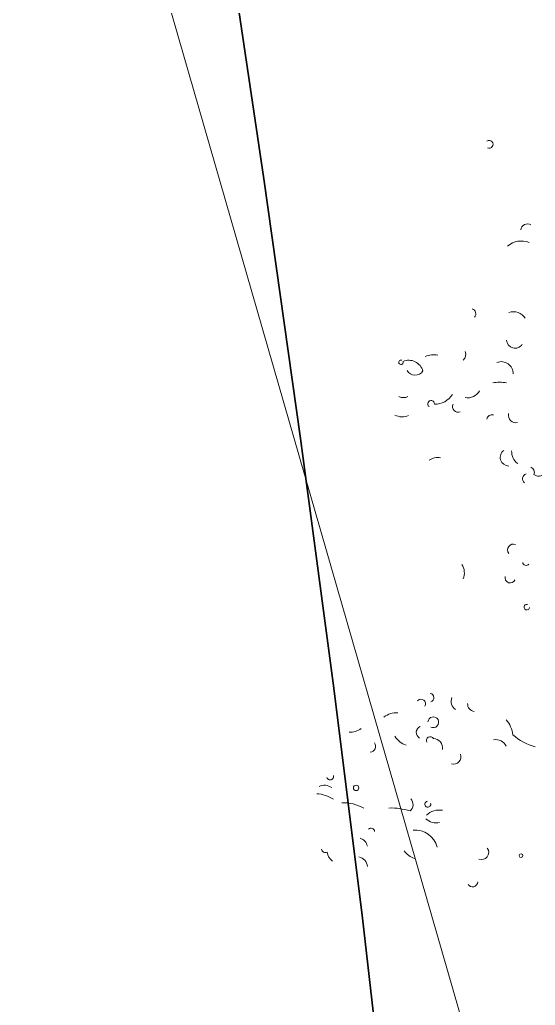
# Model space of a CAD drawing. Header units: millimetres. Extents: x 563604 to 809435, y 2337 to 1331933.
# Drawn here: x 752798 to 753753, y 1194962 to 1196789 of the extents above; entities that cross this region are included whole.
import ezdxf

# ---------------------------------------------------------------- set-up
doc = ezdxf.new("R2010")
doc.units = ezdxf.units.MM
for name, color, linetype, lineweight in [('DM CAI-1', 9, 'Continuous', 35), ('ks_caytram-1', 253, 'Continuous', 9), ('MUONG DAT-1', 253, 'Continuous', 9), ('NCV_TKCS_HIEN TRANG_251226_dwg-1', 253, 'Continuous', 9)]:
    doc.layers.add(name, color=color, linetype=linetype, lineweight=lineweight)

# ---------------------------------------------------------------- blocks, each defined once
blk = doc.blocks.new('NCV_TKCS_HIEN TRANG_251226_dwg_CX-2645538-TỔNG THỂ_HIỆN TRẠNG KHU ĐẤT')
at = {"layer": 'ks_caytram-1'}
blk.add_circle((723047.7, 1294046.5), 5.04, dxfattribs=at)
for centre, radius, start, end in [((723294.3, 1295239), 7.24, 243.7971, 126.8607), ((723365.2, 1295079.3), 12.4, 57.6951, 172.9779), ((723354.3, 1295019.5), 40.5, 69.3791, 129.8158), ((723259.9, 1294925), 9.74, 319.534, 72.627), ((723338.8, 1294902.5), 26.5, 32.4091, 107.2159), ((723342.3, 1294877), 15.7, 182.1741, 327.9601), ((723190.6, 1294816.1), 33.2, 74.7771, 116.3763), ((723237.7, 1294849.3), 13.2, 310.7311, 25.3501), ((723130.8, 1294835.3), 4.09, 67.8491, 22.4211), ((723145.3, 1294811.8), 27.2, 15.4551, 113.0828), ((723316.7, 1294814.1), 22.3, 359.3041, 110.6981), ((723157.3, 1294828.1), 16.8, 208.2381, 327.6251), ((723314.1, 1294723.4), 74.8, 80.2478, 100.0224), ((723255.1, 1294793.8), 24.3, 257.4351, 332.0831), ((723135.3, 1294786.1), 16.4, 239.3721, 300.8981), ((723186.6, 1294758.2), 6.29, 355.0201, 233.1781), ((723193.8, 1294796.1), 38.4, 268.6031, 327.8121), ((723237, 1294753.1), 10.6, 154.2331, 291.4561), ((723344.3, 1294737.4), 14.3, 168.9781, 281.2901), ((723133.2, 1294764.8), 30.7, 242.9291, 292.3641), ((723299.7, 1294728.4), 9.77, 74.4251, 170.7851), ((723330.9, 1294659), 16, 125.7541, 268.7211), ((723363.4, 1294669.6), 27.4, 177.3311, 233.8651), ((723199.3, 1294629.5), 29.2, 80.2231, 123.8259), ((723367.8, 1294631.3), 10.3, 338.163, 67.345), ((723385.9, 1294636.7), 12.6, 227.4551, 326.2371), ((723366.2, 1294619.2), 9.93, 109.5211, 228.1291), ((723339.3, 1294487.7), 10.8, 69.3311, 218.4331), ((723219.6, 1294445.1), 28.8, 337.0901, 32.7071), ((723362.9, 1294465.1), 6.37, 187.1921, 319.6801), ((723333.4, 1294435.8), 9.56, 163.1231, 336.0341), ((723364.1, 1294381.4), 5.06, 71.1531, 351.0461), ((723168, 1294202.5), 8.42, 328.8661, 137.667), ((723183.9, 1294213.6), 8.06, 287.853, 80.59), ((723241.8, 1294206.6), 17.9, 156.1311, 237.5361), ((723267.9, 1294201.7), 13.5, 175.6181, 265.1261), ((723122.2, 1294149), 36.8, 85.6917, 128.4329), ((723190.8, 1294168.1), 10, 244.2441, 174.139), ((723036.9, 1294182.4), 32.8, 265.9801, 307.6891), ((723171.2, 1294149.2), 11.9, 114.0641, 240.1791), ((723285.2, 1294138), 53.6, 7.3591, 40.4111), ((723153.4, 1294163.5), 40.1, 212.1521, 251.5391), ((723184.9, 1294134.3), 7, 30.6711, 206.8211), ((723190.8, 1294120.6), 17.2, 350.541, 89.3386), ((723405.7, 1294220.6), 101.3, 228.3401, 255.1431), ((723073.4, 1294123.4), 10.4, 271.9771, 38.2601), ((723305.8, 1294113.3), 22.8, 26.9521, 98.0272), ((723228.3, 1294104.3), 13.8, 254.1601, 19.8051), ((722999.6, 1294067.6), 6.37, 195.3891, 15.3891), ((722988.9, 1294029.2), 22.3, 52.8341, 116.5544), ((722969.3, 1293965.2), 70.7, 58.882, 85.7499), ((723022.9, 1293938.6), 80.5, 61.1891, 91.0094), ((723112.7, 1293896.3), 113, 71.9441, 92.0654), ((723138.3, 1294015.4), 15, 309.0671, 45.4771), ((723180.6, 1294016.3), 5.45, 95.8731, 22.4671), ((723202, 1293970.2), 35.3, 80.1972, 133.0819), ((723195.8, 1294009.6), 27.8, 226.9971, 284.0321), ((723075.3, 1293965.3), 6.6, 2.6141, 134.0528), ((723157.2, 1293925.7), 42.5, 15.2071, 95.0795), ((723050, 1293935), 18.9, 11.414, 74.273), ((722990.5, 1293933.3), 6.76, 182.7541, 299.4031), ((723021.8, 1293932.9), 28.5, 191.0541, 231.1441), ((723049.1, 1293899.4), 19.6, 4.085, 78.555), ((723171.7, 1293956.2), 43.7, 216.8541, 248.6031), ((723280.2, 1293927), 13.3, 248.3371, 36.1841), ((723353.4, 1293921), 3.4, 189.5971, 170.6728), ((723263.5, 1293872.8), 9.64, 211.3951, 356.9481)]:
    blk.add_arc(centre, radius, start, end, dxfattribs=at)
blk = doc.blocks.new('NCV_TKCS_HIEN TRANG_251226_dwg-1595164-TỔNG THỂ_HIỆN TRẠNG KHU ĐẤT')
at = {"layer": 'DM CAI-1', "flags": 128}
blk.add_lwpolyline([(753545.2, 1193692.6), (753541.2, 1193832.9), (753535.1, 1193997.1), (753524.1, 1194197), (753505.2, 1194444.3), (753475.6, 1194750.9), (753433.3, 1195123.7), (753379.9, 1195550.2), (753317.9, 1196012.9), (753250, 1196494.3), (753178.7, 1196977.1), (753106.5, 1197443.7), (753036, 1197876.8), (752969.7, 1198258.9), (752910, 1198576.7)], dxfattribs=at)
at = {"layer": 'MUONG DAT-1', "flags": 128}
blk.add_lwpolyline([(662621.4, 1159562.8), (673511.2, 1164921.6), (677495.7, 1165922.1), (687737.5, 1167787.6), (696110, 1170939.9), (698833.7, 1172587.7), (702302.7, 1174180.2), (705171, 1174721), (707483, 1176203.8), (715551.4, 1182351), (717255.5, 1179025.3), (719571.3, 1178478.7), (722481.5, 1179926.8), (756356.9, 1185433.8), (752286.9, 1199548), (747733.3, 1213433.3)], dxfattribs=at)
blk.add_blockref('NCV_TKCS_HIEN TRANG_251226_dwg_CX-2645538-TỔNG THỂ_HIỆN TRẠNG KHU ĐẤT', (30373.6, -98681.2))

msp = doc.modelspace()

# ---------------------------------------------------------------- block references
at = {"layer": 'NCV_TKCS_HIEN TRANG_251226_dwg-1'}
msp.add_blockref('NCV_TKCS_HIEN TRANG_251226_dwg-1595164-TỔNG THỂ_HIỆN TRẠNG KHU ĐẤT', (0, 0), dxfattribs=at)

doc.saveas('drawing.dxf')
